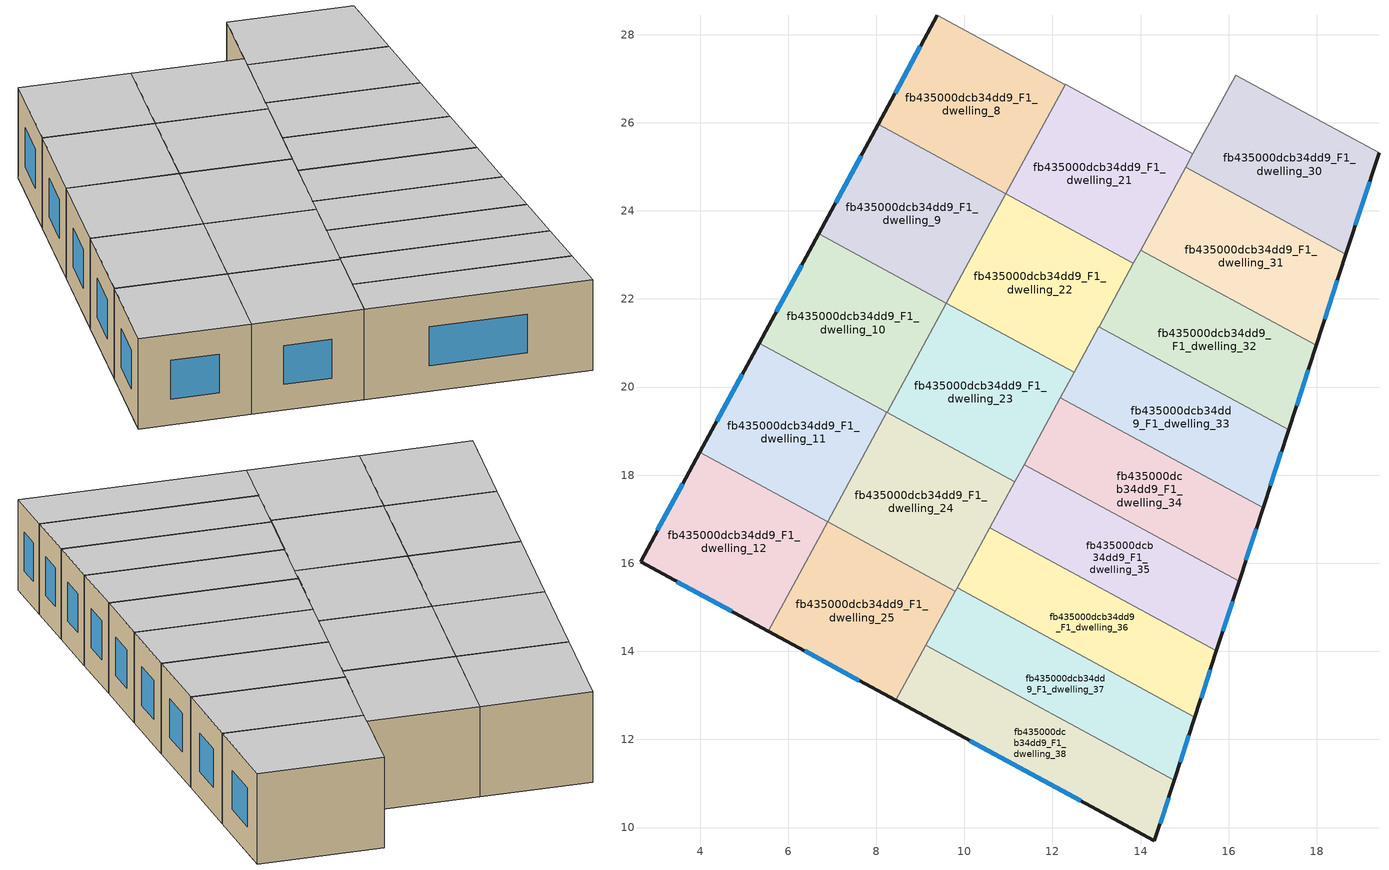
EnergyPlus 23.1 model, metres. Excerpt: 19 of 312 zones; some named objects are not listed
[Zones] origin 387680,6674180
fb435000dcb34dd9_F1_dwelling_10
 floor to fb435000dcb34dd9_F0_dwelling_10 (EU_floor_Construction): 9.59,21.9 8.24,19.42 5.34,21 6.69,23.48 z3
 wall outside (EU_wall_Construction): 6.69,23.48 5.34,21 z3:6
 wall to fb435000dcb34dd9_F1_dwelling_11 (EU_wall_Construction): 5.34,21 8.24,19.42 z3:6
 wall to fb435000dcb34dd9_F1_dwelling_9 (EU_wall_Construction): 9.59,21.9 6.69,23.48 z3:6
 wall to fb435000dcb34dd9_F1_dwelling_23 (EU_wall_Construction): 8.24,19.42 9.59,21.9 z3:6
 window (EU_Window_Construction): 6.31,22.77 5.73,21.71 z3.86:5.14
 ceiling to fb435000dcb34dd9_F2_dwelling_10 (EU_floor_Construction): 8.24,19.42 9.59,21.9 6.69,23.48 5.34,21 z6
fb435000dcb34dd9_F1_dwelling_11
 floor to fb435000dcb34dd9_F0_dwelling_11 (EU_floor_Construction): 8.24,19.42 6.9,16.94 3.99,18.52 5.34,21 z3
 wall outside (EU_wall_Construction): 5.34,21 3.99,18.52 z3:6
 wall to fb435000dcb34dd9_F1_dwelling_12 (EU_wall_Construction): 3.99,18.52 6.9,16.94 z3:6
 wall to fb435000dcb34dd9_F1_dwelling_24 (EU_wall_Construction): 6.9,16.94 8.24,19.42 z3:6
 window (EU_Window_Construction): 4.96,20.29 4.38,19.22 z3.86:5.14
 ceiling to fb435000dcb34dd9_F2_dwelling_11 (EU_floor_Construction): 6.9,16.94 8.24,19.42 5.34,21 3.99,18.52 z6
fb435000dcb34dd9_F1_dwelling_12
 floor to fb435000dcb34dd9_F0_dwelling_12 (EU_floor_Construction): 6.9,16.94 5.55,14.46 2.65,16.03 3.99,18.52 z3
 wall outside (EU_wall_Construction): 3.99,18.52 2.65,16.03 5.55,14.46 z3:6
 wall to fb435000dcb34dd9_F1_dwelling_25 (EU_wall_Construction): 5.55,14.46 6.9,16.94 z3:6
 window (EU_Window_Construction): 3.48,15.58 4.72,14.91 / 3.61,17.81 3.03,16.74 z3.86:5.14
 ceiling to fb435000dcb34dd9_F2_dwelling_12 (EU_floor_Construction): 5.55,14.46 6.9,16.94 3.99,18.52 2.65,16.03 z6
fb435000dcb34dd9_F1_dwelling_21
 floor to fb435000dcb34dd9_F0_dwelling_21 (EU_floor_Construction): 15.19,25.29 13.84,22.81 10.94,24.39 12.29,26.87 z3
 wall to fb435000dcb34dd9_F1_dwelling_22 (EU_wall_Construction): 10.94,24.39 13.84,22.81 z3:6
 wall to fb435000dcb34dd9_F1_dwelling_20 (EU_wall_Construction): 15.19,25.29 12.29,26.87 z3:6
 wall to fb435000dcb34dd9_F1_dwelling_31 (EU_wall_Construction): 14,23.11 15.02,24.99 z3:6
 wall to fb435000dcb34dd9_F1_dwelling_8 (EU_wall_Construction): 12.29,26.87 10.94,24.39 z3:6
 wall to fb435000dcb34dd9_F1_dwelling_30 (EU_wall_Construction): 15.02,25 15.19,25.3 z3:6
 wall to fb435000dcb34dd9_F1_dwelling_32 (EU_wall_Construction): 13.84,22.81 14,23.11 z3:6
 ceiling to fb435000dcb34dd9_F2_dwelling_21 (EU_floor_Construction): 13.84,22.81 15.19,25.29 12.29,26.87 10.94,24.39 z6
fb435000dcb34dd9_F1_dwelling_22
 floor to fb435000dcb34dd9_F0_dwelling_22 (EU_floor_Construction): 13.84,22.81 12.49,20.33 9.59,21.91 10.94,24.39 z3
 wall to fb435000dcb34dd9_F1_dwelling_23 (EU_wall_Construction): 9.59,21.91 12.49,20.33 z3:6
 wall to fb435000dcb34dd9_F1_dwelling_32 (EU_wall_Construction): 13.06,21.37 13.84,22.81 z3:6
 wall to fb435000dcb34dd9_F1_dwelling_9 (EU_wall_Construction): 10.94,24.39 9.59,21.91 z3:6
 wall to fb435000dcb34dd9_F1_dwelling_33 (EU_wall_Construction): 12.49,20.33 13.06,21.37 z3:6
 ceiling to fb435000dcb34dd9_F2_dwelling_22 (EU_floor_Construction): 12.49,20.33 13.84,22.81 10.94,24.39 9.59,21.91 z6
fb435000dcb34dd9_F1_dwelling_23
 floor to fb435000dcb34dd9_F0_dwelling_23 (EU_floor_Construction): 12.49,20.33 11.14,17.85 8.24,19.42 9.59,21.91 z3
 wall to fb435000dcb34dd9_F1_dwelling_24 (EU_wall_Construction): 8.24,19.42 11.14,17.85 z3:6
 wall to fb435000dcb34dd9_F1_dwelling_34 (EU_wall_Construction): 11.35,18.24 12.18,19.76 z3:6
 wall to fb435000dcb34dd9_F1_dwelling_33 (EU_wall_Construction): 12.18,19.76 12.49,20.33 z3:6
 wall to fb435000dcb34dd9_F1_dwelling_35 (EU_wall_Construction): 11.14,17.85 11.35,18.24 z3:6
 ceiling to fb435000dcb34dd9_F2_dwelling_23 (EU_floor_Construction): 11.14,17.85 12.49,20.33 9.59,21.91 8.24,19.42 z6
fb435000dcb34dd9_F1_dwelling_24
 floor to fb435000dcb34dd9_F0_dwelling_24 (EU_floor_Construction): 11.14,17.85 9.79,15.37 6.9,16.94 8.24,19.42 z3
 wall to fb435000dcb34dd9_F1_dwelling_25 (EU_wall_Construction): 6.9,16.94 9.79,15.37 z3:6
 wall to fb435000dcb34dd9_F1_dwelling_36 (EU_wall_Construction): 9.83,15.44 10.58,16.8 z3:6
 wall to fb435000dcb34dd9_F1_dwelling_35 (EU_wall_Construction): 10.58,16.81 11.14,17.85 z3:6
 wall to fb435000dcb34dd9_F1_dwelling_37 (EU_wall_Construction): 9.79,15.37 9.83,15.44 z3:6
 ceiling to fb435000dcb34dd9_F2_dwelling_24 (EU_floor_Construction): 9.79,15.37 11.14,17.85 8.24,19.42 6.9,16.94 z6
fb435000dcb34dd9_F1_dwelling_25
 floor to fb435000dcb34dd9_F0_dwelling_25 (EU_floor_Construction): 9.79,15.37 8.45,12.88 5.55,14.46 6.9,16.94 z3
 wall outside (EU_wall_Construction): 5.55,14.46 8.45,12.88 z3:6
 wall to fb435000dcb34dd9_F1_dwelling_38 (EU_wall_Construction): 8.45,12.88 9.13,14.14 z3:6
 wall to fb435000dcb34dd9_F1_dwelling_37 (EU_wall_Construction): 9.13,14.14 9.79,15.37 z3:6
 window (EU_Window_Construction): 6.38,14.01 7.62,13.33 z3.86:5.14
 ceiling to fb435000dcb34dd9_F2_dwelling_25 (EU_floor_Construction): 8.45,12.88 9.79,15.37 6.9,16.94 5.55,14.46 z6
fb435000dcb34dd9_F1_dwelling_30
 floor to fb435000dcb34dd9_F0_dwelling_30 (EU_floor_Construction): 19.41,25.32 18.66,23.02 15.02,25 16.16,27.08 z3
 wall outside (EU_wall_Construction): 18.66,23.02 19.41,25.32 z3:6
 wall to fb435000dcb34dd9_F1_dwelling_31 (EU_wall_Construction): 15.02,25 18.66,23.02 z3:6
 wall to fb435000dcb34dd9_F1_dwelling_20 (EU_wall_Construction): 16.16,27.08 15.19,25.29 z3:6
 wall to fb435000dcb34dd9_F1_dwelling_29 (EU_wall_Construction): 19.41,25.32 16.16,27.08 z3:6
 window (EU_Window_Construction): 18.88,23.68 19.2,24.66 z3.86:5.14
 ceiling to fb435000dcb34dd9_F2_dwelling_30 (EU_floor_Construction): 18.66,23.02 19.41,25.32 16.16,27.08 15.02,25 z6
fb435000dcb34dd9_F1_dwelling_31
 floor to fb435000dcb34dd9_F0_dwelling_31 (EU_floor_Construction): 18.66,23.02 17.99,20.94 14,23.11 15.02,25 z3
 wall outside (EU_wall_Construction): 17.99,20.94 18.66,23.02 z3:6
 wall to fb435000dcb34dd9_F1_dwelling_32 (EU_wall_Construction): 14,23.11 17.99,20.94 z3:6
 window (EU_Window_Construction): 18.18,21.54 18.47,22.43 z3.86:5.14
 ceiling to fb435000dcb34dd9_F2_dwelling_31 (EU_floor_Construction): 17.99,20.94 18.66,23.02 15.02,25 14,23.11 z6
fb435000dcb34dd9_F1_dwelling_32
 floor to fb435000dcb34dd9_F0_dwelling_32 (EU_floor_Construction): 17.99,20.94 17.36,19.03 13.06,21.37 14,23.11 z3
 wall outside (EU_wall_Construction): 17.36,19.03 17.99,20.94 z3:6
 wall to fb435000dcb34dd9_F1_dwelling_33 (EU_wall_Construction): 13.06,21.37 17.36,19.03 z3:6
 window (EU_Window_Construction): 17.54,19.58 17.81,20.4 z3.86:5.14
 ceiling to fb435000dcb34dd9_F2_dwelling_32 (EU_floor_Construction): 17.36,19.03 17.99,20.94 14,23.11 13.06,21.37 z6
fb435000dcb34dd9_F1_dwelling_33
 floor to fb435000dcb34dd9_F0_dwelling_33 (EU_floor_Construction): 17.36,19.03 16.78,17.26 12.18,19.76 13.06,21.37 z3
 wall outside (EU_wall_Construction): 16.78,17.26 17.36,19.03 z3:6
 wall to fb435000dcb34dd9_F1_dwelling_34 (EU_wall_Construction): 12.18,19.76 16.78,17.26 z3:6
 window (EU_Window_Construction): 16.95,17.76 17.2,18.53 z3.86:5.14
 ceiling to fb435000dcb34dd9_F2_dwelling_33 (EU_floor_Construction): 16.78,17.26 17.36,19.03 13.06,21.37 12.18,19.76 z6
fb435000dcb34dd9_F1_dwelling_34
 floor to fb435000dcb34dd9_F0_dwelling_34 (EU_floor_Construction): 16.78,17.26 16.24,15.59 11.35,18.24 12.18,19.76 z3
 wall outside (EU_wall_Construction): 16.24,15.59 16.78,17.26 z3:6
 wall to fb435000dcb34dd9_F1_dwelling_35 (EU_wall_Construction): 11.35,18.24 16.24,15.59 z3:6
 window (EU_Window_Construction): 16.39,16.06 16.63,16.78 z3.86:5.14
 ceiling to fb435000dcb34dd9_F2_dwelling_34 (EU_floor_Construction): 16.24,15.59 16.78,17.26 12.18,19.76 11.35,18.24 z6
fb435000dcb34dd9_F1_dwelling_35
 floor to fb435000dcb34dd9_F0_dwelling_35 (EU_floor_Construction): 16.24,15.59 15.72,14.01 10.58,16.8 11.35,18.24 z3
 wall outside (EU_wall_Construction): 15.72,14.01 16.24,15.59 z3:6
 wall to fb435000dcb34dd9_F1_dwelling_36 (EU_wall_Construction): 10.58,16.8 15.72,14.01 z3:6
 window (EU_Window_Construction): 15.87,14.46 16.09,15.14 z3.86:5.14
 ceiling to fb435000dcb34dd9_F2_dwelling_35 (EU_floor_Construction): 15.72,14.01 16.24,15.59 11.35,18.24 10.58,16.8 z6
fb435000dcb34dd9_F1_dwelling_36
 floor to fb435000dcb34dd9_F0_dwelling_36 (EU_floor_Construction): 15.72,14.01 15.23,12.51 9.83,15.44 10.58,16.8 z3
 wall outside (EU_wall_Construction): 15.23,12.51 15.72,14.01 z3:6
 wall to fb435000dcb34dd9_F1_dwelling_37 (EU_wall_Construction): 9.83,15.44 15.23,12.51 z3:6
 window (EU_Window_Construction): 15.37,12.94 15.58,13.58 z3.86:5.14
 ceiling to fb435000dcb34dd9_F2_dwelling_36 (EU_floor_Construction): 15.23,12.51 15.72,14.01 10.58,16.8 9.83,15.44 z6
fb435000dcb34dd9_F1_dwelling_37
 floor to fb435000dcb34dd9_F0_dwelling_37 (EU_floor_Construction): 15.23,12.51 14.76,11.07 9.13,14.13 9.83,15.44 z3
 wall outside (EU_wall_Construction): 14.76,11.07 15.23,12.51 z3:6
 wall to fb435000dcb34dd9_F1_dwelling_38 (EU_wall_Construction): 9.13,14.13 14.76,11.07 z3:6
 window (EU_Window_Construction): 14.9,11.48 15.1,12.1 z3.86:5.14
 ceiling to fb435000dcb34dd9_F2_dwelling_37 (EU_floor_Construction): 14.76,11.07 15.23,12.51 9.83,15.44 9.13,14.13 z6
fb435000dcb34dd9_F1_dwelling_38
 floor to fb435000dcb34dd9_F0_dwelling_38 (EU_floor_Construction): 14.76,11.07 14.31,9.7 8.45,12.88 9.13,14.13 z3
 wall outside (EU_wall_Construction): 8.45,12.88 14.31,9.7 14.76,11.07 z3:6
 window (EU_Window_Construction): 14.44,10.09 14.63,10.68 / 10.12,11.97 12.64,10.61 z3.86:5.14
 ceiling to fb435000dcb34dd9_F2_dwelling_38 (EU_floor_Construction): 14.31,9.7 14.76,11.07 9.13,14.13 8.45,12.88 z6
fb435000dcb34dd9_F1_dwelling_8
 floor to fb435000dcb34dd9_F0_dwelling_8 (EU_floor_Construction): 12.29,26.87 10.94,24.39 8.04,25.96 9.39,28.44 z3
 wall outside (EU_wall_Construction): 9.39,28.44 8.04,25.96 z3:6
 wall to fb435000dcb34dd9_F1_dwelling_9 (EU_wall_Construction): 8.04,25.96 10.94,24.39 z3:6
 wall to fb435000dcb34dd9_F1_dwelling_7 (EU_wall_Construction): 12.29,26.87 9.39,28.44 z3:6
 window (EU_Window_Construction): 9,27.73 8.43,26.67 z3.86:5.14
 ceiling to fb435000dcb34dd9_F2_dwelling_8 (EU_floor_Construction): 10.94,24.39 12.29,26.87 9.39,28.44 8.04,25.96 z6
fb435000dcb34dd9_F1_dwelling_9
 floor to fb435000dcb34dd9_F0_dwelling_9 (EU_floor_Construction): 10.94,24.39 9.59,21.9 6.69,23.48 8.04,25.96 z3
 wall outside (EU_wall_Construction): 8.04,25.96 6.69,23.48 z3:6
 window (EU_Window_Construction): 7.65,25.25 7.08,24.19 z3.86:5.14
 ceiling to fb435000dcb34dd9_F2_dwelling_9 (EU_floor_Construction): 9.59,21.9 10.94,24.39 8.04,25.96 6.69,23.48 z6
[Building]
EU S2 Campaign: North Axis=0; Terrain=City; Solar Distribution=FullExterior
[Site:Location]
Helsinki-Vantaa.AP: Latitude=60.317; Longitude=24.963; Time Zone=2; Elevation=54.6
[SizingPeriod:WeatherFileDays]
AnnualSizingPeriod: Begin Month=1; Begin Day of Month=1; End Month=12; End Day of Month=31; Day of Week for Start Day=Monday; Use Weather File Daylight Saving Period=No; Use Weather File Rain and Snow Indicators=No
[MATERIAL]
EU_InternalMass_Material: Roughness=MediumRough; Thickness=0.1; Conductivity=1; Density=1800; Specific Heat=900; Thermal Absorptance=0.9; Solar Absorptance=0.7; Visible Absorptance=0.7
[MATERIAL:NOMASS] Roughness=MediumRough; Thermal Absorptance=0.9; Solar Absorptance=0.7; Visible Absorptance=0.7
Name | Thermal Resistance
EU_wall_NoMass | 5.91765
EU_floor_NoMass | 6.2875
[WINDOWMATERIAL:SIMPLEGLAZINGSYSTEM]
EU_Window_SimpleGlazing: UFactor=0.994035; Solar Heat Gain Coefficient=0.7; Visible Transmittance=0.7
[CONSTRUCTION]
EU_wall_Construction: EU_wall_NoMass
EU_floor_Construction: EU_floor_NoMass
EU_Window_Construction: EU_Window_SimpleGlazing
EU_InternalMass_Construction: EU_InternalMass_Material
[ZONE] Type=1; Multiplier=1; Ceiling Height=autocalculate; Floor Area=autocalculate; Part of Total Floor Area=Yes
Name | Volume
fb435000dcb34dd9_F1_dwelling_10 | 27.9624
fb435000dcb34dd9_F1_dwelling_11 | 27.9536
fb435000dcb34dd9_F1_dwelling_12 | 27.9631
fb435000dcb34dd9_F1_dwelling_21 | 27.9573
fb435000dcb34dd9_F1_dwelling_22 | 27.9514
fb435000dcb34dd9_F1_dwelling_23 | 27.9617
fb435000dcb34dd9_F1_dwelling_24 | 27.9543
fb435000dcb34dd9_F1_dwelling_25 | 27.9565
fb435000dcb34dd9_F1_dwelling_30 | 27.958
fb435000dcb34dd9_F1_dwelling_31 | 27.9529
fb435000dcb34dd9_F1_dwelling_32 | 27.9712
fb435000dcb34dd9_F1_dwelling_33; fb435000dcb34dd9_F1_dwelling_35 | 27.947
fb435000dcb34dd9_F1_dwelling_34 | 27.969
fb435000dcb34dd9_F1_dwelling_36 | 27.9705
fb435000dcb34dd9_F1_dwelling_37 | 27.9521
fb435000dcb34dd9_F1_dwelling_38 | 27.9602
fb435000dcb34dd9_F1_dwelling_8 | 27.9558
fb435000dcb34dd9_F1_dwelling_9 | 27.9609
[INTERNALMASS] Construction=EU_InternalMass_Construction
Name | Zone or ZoneList | Surface Area
fb435000dcb34dd9_F1_dwelling_8_EU_InternalMass | fb435000dcb34dd9_F1_dwelling_8 | 9.31842
fb435000dcb34dd9_F1_dwelling_9_EU_InternalMass | fb435000dcb34dd9_F1_dwelling_9 | 9.32045
fb435000dcb34dd9_F1_dwelling_10_EU_InternalMass | fb435000dcb34dd9_F1_dwelling_10 | 9.3209
fb435000dcb34dd9_F1_dwelling_11_EU_InternalMass | fb435000dcb34dd9_F1_dwelling_11 | 9.318
fb435000dcb34dd9_F1_dwelling_12_EU_InternalMass | fb435000dcb34dd9_F1_dwelling_12 | 9.3209
fb435000dcb34dd9_F1_dwelling_21_EU_InternalMass | fb435000dcb34dd9_F1_dwelling_21 | 9.31919
fb435000dcb34dd9_F1_dwelling_22_EU_InternalMass | fb435000dcb34dd9_F1_dwelling_22 | 9.31707
fb435000dcb34dd9_F1_dwelling_23_EU_InternalMass | fb435000dcb34dd9_F1_dwelling_23 | 9.32077
fb435000dcb34dd9_F1_dwelling_24_EU_InternalMass | fb435000dcb34dd9_F1_dwelling_24 | 9.31842
fb435000dcb34dd9_F1_dwelling_25_EU_InternalMass | fb435000dcb34dd9_F1_dwelling_25 | 9.31842
fb435000dcb34dd9_F1_dwelling_30_EU_InternalMass | fb435000dcb34dd9_F1_dwelling_30 | 9.31925
fb435000dcb34dd9_F1_dwelling_31_EU_InternalMass | fb435000dcb34dd9_F1_dwelling_31 | 9.31745
fb435000dcb34dd9_F1_dwelling_32_EU_InternalMass | fb435000dcb34dd9_F1_dwelling_32 | 9.32351
fb435000dcb34dd9_F1_dwelling_33_EU_InternalMass | fb435000dcb34dd9_F1_dwelling_33 | 9.31521
fb435000dcb34dd9_F1_dwelling_34_EU_InternalMass | fb435000dcb34dd9_F1_dwelling_34 | 9.32282
fb435000dcb34dd9_F1_dwelling_35_EU_InternalMass | fb435000dcb34dd9_F1_dwelling_35 | 9.31563
fb435000dcb34dd9_F1_dwelling_36_EU_InternalMass | fb435000dcb34dd9_F1_dwelling_36 | 9.32356
fb435000dcb34dd9_F1_dwelling_37_EU_InternalMass | fb435000dcb34dd9_F1_dwelling_37 | 9.31719
fb435000dcb34dd9_F1_dwelling_38_EU_InternalMass | fb435000dcb34dd9_F1_dwelling_38 | 9.31969
[OTHEREQUIPMENT] Fuel Type=Electricity; Design Level Calculation Method=Watts/Area; Power per Zone Floor Area=1; Fraction Latent=0; Fraction Radiant=0; Fraction Lost=0; Carbon Dioxide Generation Rate=0; EndUse Subcategory=EU_Step8_InternalGains
Name | Zone or ZoneList or Space or SpaceList | Schedule
EU_Step8_InternalGain_fb435000dcb34dd9_F1_dwelling_8_f000 | fb435000dcb34dd9_F1_dwelling_8 | EU_Step8_GainSchedule_fb435000dcb34dd9_F1_dwelling_8_f000
EU_Step8_InternalGain_fb435000dcb34dd9_F1_dwelling_9_f000 | fb435000dcb34dd9_F1_dwelling_9 | EU_Step8_GainSchedule_fb435000dcb34dd9_F1_dwelling_9_f000
EU_Step8_InternalGain_fb435000dcb34dd9_F1_dwelling_10_f000 | fb435000dcb34dd9_F1_dwelling_10 | EU_Step8_GainSchedule_fb435000dcb34dd9_F1_dwelling_10_f000
EU_Step8_InternalGain_fb435000dcb34dd9_F1_dwelling_11_f000 | fb435000dcb34dd9_F1_dwelling_11 | EU_Step8_GainSchedule_fb435000dcb34dd9_F1_dwelling_11_f000
EU_Step8_InternalGain_fb435000dcb34dd9_F1_dwelling_12_f000 | fb435000dcb34dd9_F1_dwelling_12 | EU_Step8_GainSchedule_fb435000dcb34dd9_F1_dwelling_12_f000
EU_Step8_InternalGain_fb435000dcb34dd9_F1_dwelling_21_f000 | fb435000dcb34dd9_F1_dwelling_21 | EU_Step8_GainSchedule_fb435000dcb34dd9_F1_dwelling_21_f000
EU_Step8_InternalGain_fb435000dcb34dd9_F1_dwelling_22_f000 | fb435000dcb34dd9_F1_dwelling_22 | EU_Step8_GainSchedule_fb435000dcb34dd9_F1_dwelling_22_f000
EU_Step8_InternalGain_fb435000dcb34dd9_F1_dwelling_23_f000 | fb435000dcb34dd9_F1_dwelling_23 | EU_Step8_GainSchedule_fb435000dcb34dd9_F1_dwelling_23_f000
EU_Step8_InternalGain_fb435000dcb34dd9_F1_dwelling_24_f000 | fb435000dcb34dd9_F1_dwelling_24 | EU_Step8_GainSchedule_fb435000dcb34dd9_F1_dwelling_24_f000
EU_Step8_InternalGain_fb435000dcb34dd9_F1_dwelling_25_f000 | fb435000dcb34dd9_F1_dwelling_25 | EU_Step8_GainSchedule_fb435000dcb34dd9_F1_dwelling_25_f000
EU_Step8_InternalGain_fb435000dcb34dd9_F1_dwelling_30_f000 | fb435000dcb34dd9_F1_dwelling_30 | EU_Step8_GainSchedule_fb435000dcb34dd9_F1_dwelling_30_f000
EU_Step8_InternalGain_fb435000dcb34dd9_F1_dwelling_31_f000 | fb435000dcb34dd9_F1_dwelling_31 | EU_Step8_GainSchedule_fb435000dcb34dd9_F1_dwelling_31_f000
EU_Step8_InternalGain_fb435000dcb34dd9_F1_dwelling_32_f000 | fb435000dcb34dd9_F1_dwelling_32 | EU_Step8_GainSchedule_fb435000dcb34dd9_F1_dwelling_32_f000
EU_Step8_InternalGain_fb435000dcb34dd9_F1_dwelling_33_f000 | fb435000dcb34dd9_F1_dwelling_33 | EU_Step8_GainSchedule_fb435000dcb34dd9_F1_dwelling_33_f000
EU_Step8_InternalGain_fb435000dcb34dd9_F1_dwelling_34_f000 | fb435000dcb34dd9_F1_dwelling_34 | EU_Step8_GainSchedule_fb435000dcb34dd9_F1_dwelling_34_f000
EU_Step8_InternalGain_fb435000dcb34dd9_F1_dwelling_35_f000 | fb435000dcb34dd9_F1_dwelling_35 | EU_Step8_GainSchedule_fb435000dcb34dd9_F1_dwelling_35_f000
EU_Step8_InternalGain_fb435000dcb34dd9_F1_dwelling_36_f000 | fb435000dcb34dd9_F1_dwelling_36 | EU_Step8_GainSchedule_fb435000dcb34dd9_F1_dwelling_36_f000
EU_Step8_InternalGain_fb435000dcb34dd9_F1_dwelling_37_f000 | fb435000dcb34dd9_F1_dwelling_37 | EU_Step8_GainSchedule_fb435000dcb34dd9_F1_dwelling_37_f000
EU_Step8_InternalGain_fb435000dcb34dd9_F1_dwelling_38_f000 | fb435000dcb34dd9_F1_dwelling_38 | EU_Step8_GainSchedule_fb435000dcb34dd9_F1_dwelling_38_f000
[ZONEVENTILATION:DESIGNFLOWRATE] Schedule=EU_AlwaysOn; Design Flow Rate Calculation Method=AirChanges/Hour; Air Changes per Hour=0.596421; Ventilation Type=Natural; Fan Pressure Rise=0; Fan Total Efficiency=1; Constant Term Coefficient=1; Temperature Term Coefficient=0; Velocity Term Coefficient=0; Velocity Squared Term Coefficient=0; Minimum Indoor Temperature=-100; Maximum Indoor Temperature=100; Delta Temperature=-100; Minimum Outdoor Temperature=-100; Maximum Outdoor Temperature=100; Maximum Wind Speed=40
Name | Zone or ZoneList or Space or SpaceList
EU_ConstantAir_fb435000dcb34dd9_F1_dwelling_8 | fb435000dcb34dd9_F1_dwelling_8
EU_ConstantAir_fb435000dcb34dd9_F1_dwelling_9 | fb435000dcb34dd9_F1_dwelling_9
EU_ConstantAir_fb435000dcb34dd9_F1_dwelling_10 | fb435000dcb34dd9_F1_dwelling_10
EU_ConstantAir_fb435000dcb34dd9_F1_dwelling_11 | fb435000dcb34dd9_F1_dwelling_11
EU_ConstantAir_fb435000dcb34dd9_F1_dwelling_12 | fb435000dcb34dd9_F1_dwelling_12
EU_ConstantAir_fb435000dcb34dd9_F1_dwelling_21 | fb435000dcb34dd9_F1_dwelling_21
EU_ConstantAir_fb435000dcb34dd9_F1_dwelling_22 | fb435000dcb34dd9_F1_dwelling_22
EU_ConstantAir_fb435000dcb34dd9_F1_dwelling_23 | fb435000dcb34dd9_F1_dwelling_23
EU_ConstantAir_fb435000dcb34dd9_F1_dwelling_24 | fb435000dcb34dd9_F1_dwelling_24
EU_ConstantAir_fb435000dcb34dd9_F1_dwelling_25 | fb435000dcb34dd9_F1_dwelling_25
EU_ConstantAir_fb435000dcb34dd9_F1_dwelling_30 | fb435000dcb34dd9_F1_dwelling_30
EU_ConstantAir_fb435000dcb34dd9_F1_dwelling_31 | fb435000dcb34dd9_F1_dwelling_31
EU_ConstantAir_fb435000dcb34dd9_F1_dwelling_32 | fb435000dcb34dd9_F1_dwelling_32
EU_ConstantAir_fb435000dcb34dd9_F1_dwelling_33 | fb435000dcb34dd9_F1_dwelling_33
EU_ConstantAir_fb435000dcb34dd9_F1_dwelling_34 | fb435000dcb34dd9_F1_dwelling_34
EU_ConstantAir_fb435000dcb34dd9_F1_dwelling_35 | fb435000dcb34dd9_F1_dwelling_35
EU_ConstantAir_fb435000dcb34dd9_F1_dwelling_36 | fb435000dcb34dd9_F1_dwelling_36
EU_ConstantAir_fb435000dcb34dd9_F1_dwelling_37 | fb435000dcb34dd9_F1_dwelling_37
EU_ConstantAir_fb435000dcb34dd9_F1_dwelling_38 | fb435000dcb34dd9_F1_dwelling_38
[HVACTEMPLATE:ZONE:IDEALLOADSAIRSYSTEM] System Availability Schedule=EU_AlwaysOn; Maximum Heating Supply Air Temperature=50; Minimum Cooling Supply Air Temperature=13; Maximum Heating Supply Air Humidity Ratio=0.0156; Minimum Cooling Supply Air Humidity Ratio=0.0077; Heating Limit=NoLimit; Cooling Limit=NoLimit; Heating Availability Schedule=EU_AlwaysOn; Cooling Availability Schedule=EU_CoolingOff; Dehumidification Control Type=ConstantSensibleHeatRatio; Cooling Sensible Heat Ratio=0.7; Dehumidification Setpoint=60; Humidification Control Type=None; Humidification Setpoint=30; Outdoor Air Method=None; Outdoor Air Flow Rate per Person=0.00944; Outdoor Air Flow Rate per Zone Floor Area=0; Outdoor Air Flow Rate per Zone=0; Demand Controlled Ventilation Type=None; Outdoor Air Economizer Type=NoEconomizer; Heat Recovery Type=None; Sensible Heat Recovery Effectiveness=0.7; Latent Heat Recovery Effectiveness=0.65
Name | Template Thermostat
fb435000dcb34dd9_F1_dwelling_8 | EU_HeatOnly_fb435000dcb34dd9_F1_dwelling_8
fb435000dcb34dd9_F1_dwelling_9 | EU_HeatOnly_fb435000dcb34dd9_F1_dwelling_9
fb435000dcb34dd9_F1_dwelling_10 | EU_HeatOnly_fb435000dcb34dd9_F1_dwelling_10
fb435000dcb34dd9_F1_dwelling_11 | EU_HeatOnly_fb435000dcb34dd9_F1_dwelling_11
fb435000dcb34dd9_F1_dwelling_12 | EU_HeatOnly_fb435000dcb34dd9_F1_dwelling_12
fb435000dcb34dd9_F1_dwelling_21 | EU_HeatOnly_fb435000dcb34dd9_F1_dwelling_21
fb435000dcb34dd9_F1_dwelling_22 | EU_HeatOnly_fb435000dcb34dd9_F1_dwelling_22
fb435000dcb34dd9_F1_dwelling_23 | EU_HeatOnly_fb435000dcb34dd9_F1_dwelling_23
fb435000dcb34dd9_F1_dwelling_24 | EU_HeatOnly_fb435000dcb34dd9_F1_dwelling_24
fb435000dcb34dd9_F1_dwelling_25 | EU_HeatOnly_fb435000dcb34dd9_F1_dwelling_25
fb435000dcb34dd9_F1_dwelling_30 | EU_HeatOnly_fb435000dcb34dd9_F1_dwelling_30
fb435000dcb34dd9_F1_dwelling_31 | EU_HeatOnly_fb435000dcb34dd9_F1_dwelling_31
fb435000dcb34dd9_F1_dwelling_32 | EU_HeatOnly_fb435000dcb34dd9_F1_dwelling_32
fb435000dcb34dd9_F1_dwelling_33 | EU_HeatOnly_fb435000dcb34dd9_F1_dwelling_33
fb435000dcb34dd9_F1_dwelling_34 | EU_HeatOnly_fb435000dcb34dd9_F1_dwelling_34
fb435000dcb34dd9_F1_dwelling_35 | EU_HeatOnly_fb435000dcb34dd9_F1_dwelling_35
fb435000dcb34dd9_F1_dwelling_36 | EU_HeatOnly_fb435000dcb34dd9_F1_dwelling_36
fb435000dcb34dd9_F1_dwelling_37 | EU_HeatOnly_fb435000dcb34dd9_F1_dwelling_37
fb435000dcb34dd9_F1_dwelling_38 | EU_HeatOnly_fb435000dcb34dd9_F1_dwelling_38
[SIZING:ZONE] Zone Cooling Design Supply Air Temperature Input Method=SupplyAirTemperature; Zone Cooling Design Supply Air Temperature=13; Zone Heating Design Supply Air Temperature Input Method=SupplyAirTemperature; Zone Heating Design Supply Air Temperature=50; Zone Cooling Design Supply Air Humidity Ratio=0.008; Zone Heating Design Supply Air Humidity Ratio=0.008; Cooling Design Air Flow Method=DesignDay; Cooling Design Air Flow Rate=0; Cooling Minimum Air Flow per Zone Floor Area=0.000762; Cooling Minimum Air Flow=0; Cooling Minimum Air Flow Fraction=0.2; Heating Design Air Flow Method=DesignDay; Heating Design Air Flow Rate=0; Heating Maximum Air Flow per Zone Floor Area=0.002032; Heating Maximum Air Flow=0.141576; Heating Maximum Air Flow Fraction=0.3; Account for Dedicated Outdoor Air System=No; Dedicated Outdoor Air System Control Strategy=NeutralSupplyAir; Dedicated Outdoor Air Low Setpoint Temperature for Design=autosize; Dedicated Outdoor Air High Setpoint Temperature for Design=autosize; Zone Load Sizing Method=Sensible Load Only No Latent Load; Zone Latent Cooling Design Supply Air Humidity Ratio Input Method=HumidityRatioDifference; Zone Cooling Design Supply Air Humidity Ratio Difference=0.005; Zone Latent Heating Design Supply Air Humidity Ratio Input Method=HumidityRatioDifference; Zone Humidification Design Supply Air Humidity Ratio Difference=0.005
fb435000dcb34dd9_F1_dwelling_8; fb435000dcb34dd9_F1_dwelling_9; fb435000dcb34dd9_F1_dwelling_10; fb435000dcb34dd9_F1_dwelling_11; fb435000dcb34dd9_F1_dwelling_12; fb435000dcb34dd9_F1_dwelling_21; fb435000dcb34dd9_F1_dwelling_22; fb435000dcb34dd9_F1_dwelling_23; fb435000dcb34dd9_F1_dwelling_24; fb435000dcb34dd9_F1_dwelling_25; fb435000dcb34dd9_F1_dwelling_30; fb435000dcb34dd9_F1_dwelling_31; fb435000dcb34dd9_F1_dwelling_32; fb435000dcb34dd9_F1_dwelling_33; fb435000dcb34dd9_F1_dwelling_34; fb435000dcb34dd9_F1_dwelling_35; fb435000dcb34dd9_F1_dwelling_36; fb435000dcb34dd9_F1_dwelling_37; fb435000dcb34dd9_F1_dwelling_38
[SCHEDULE:CONSTANT]
Name | Hourly Value
EU_AlwaysOn | 1
EU_CoolingOff | 0
[SCHEDULE:FILE] Column Number=1; Rows to Skip at Top=0; Number of Hours of Data=8760; Column Separator=Comma; Interpolate to Timestep=No; Minutes per Item=60; Adjust Schedule for Daylight Savings=Yes
Name | File
EU_Step8_GainSchedule_fb435000dcb34dd9_F1_dwelling_8_f000 | ../../schedules/fb435000dcb34dd9/fb435000dcb34dd9_F1_dwelling_8_f000_gain.csv
EU_Step8_GainSchedule_fb435000dcb34dd9_F1_dwelling_9_f000 | ../../schedules/fb435000dcb34dd9/fb435000dcb34dd9_F1_dwelling_9_f000_gain.csv
EU_Step8_GainSchedule_fb435000dcb34dd9_F1_dwelling_10_f000 | ../../schedules/fb435000dcb34dd9/fb435000dcb34dd9_F1_dwelling_10_f000_gain.csv
EU_Step8_GainSchedule_fb435000dcb34dd9_F1_dwelling_11_f000 | ../../schedules/fb435000dcb34dd9/fb435000dcb34dd9_F1_dwelling_11_f000_gain.csv
EU_Step8_GainSchedule_fb435000dcb34dd9_F1_dwelling_12_f000 | ../../schedules/fb435000dcb34dd9/fb435000dcb34dd9_F1_dwelling_12_f000_gain.csv
EU_Step8_GainSchedule_fb435000dcb34dd9_F1_dwelling_21_f000 | ../../schedules/fb435000dcb34dd9/fb435000dcb34dd9_F1_dwelling_21_f000_gain.csv
EU_Step8_GainSchedule_fb435000dcb34dd9_F1_dwelling_22_f000 | ../../schedules/fb435000dcb34dd9/fb435000dcb34dd9_F1_dwelling_22_f000_gain.csv
EU_Step8_GainSchedule_fb435000dcb34dd9_F1_dwelling_23_f000 | ../../schedules/fb435000dcb34dd9/fb435000dcb34dd9_F1_dwelling_23_f000_gain.csv
EU_Step8_GainSchedule_fb435000dcb34dd9_F1_dwelling_24_f000 | ../../schedules/fb435000dcb34dd9/fb435000dcb34dd9_F1_dwelling_24_f000_gain.csv
EU_Step8_GainSchedule_fb435000dcb34dd9_F1_dwelling_25_f000 | ../../schedules/fb435000dcb34dd9/fb435000dcb34dd9_F1_dwelling_25_f000_gain.csv
EU_Step8_GainSchedule_fb435000dcb34dd9_F1_dwelling_30_f000 | ../../schedules/fb435000dcb34dd9/fb435000dcb34dd9_F1_dwelling_30_f000_gain.csv
EU_Step8_GainSchedule_fb435000dcb34dd9_F1_dwelling_31_f000 | ../../schedules/fb435000dcb34dd9/fb435000dcb34dd9_F1_dwelling_31_f000_gain.csv
EU_Step8_GainSchedule_fb435000dcb34dd9_F1_dwelling_32_f000 | ../../schedules/fb435000dcb34dd9/fb435000dcb34dd9_F1_dwelling_32_f000_gain.csv
EU_Step8_GainSchedule_fb435000dcb34dd9_F1_dwelling_33_f000 | ../../schedules/fb435000dcb34dd9/fb435000dcb34dd9_F1_dwelling_33_f000_gain.csv
EU_Step8_GainSchedule_fb435000dcb34dd9_F1_dwelling_34_f000 | ../../schedules/fb435000dcb34dd9/fb435000dcb34dd9_F1_dwelling_34_f000_gain.csv
EU_Step8_GainSchedule_fb435000dcb34dd9_F1_dwelling_35_f000 | ../../schedules/fb435000dcb34dd9/fb435000dcb34dd9_F1_dwelling_35_f000_gain.csv
EU_Step8_GainSchedule_fb435000dcb34dd9_F1_dwelling_36_f000 | ../../schedules/fb435000dcb34dd9/fb435000dcb34dd9_F1_dwelling_36_f000_gain.csv
EU_Step8_GainSchedule_fb435000dcb34dd9_F1_dwelling_37_f000 | ../../schedules/fb435000dcb34dd9/fb435000dcb34dd9_F1_dwelling_37_f000_gain.csv
EU_Step8_GainSchedule_fb435000dcb34dd9_F1_dwelling_38_f000 | ../../schedules/fb435000dcb34dd9/fb435000dcb34dd9_F1_dwelling_38_f000_gain.csv
